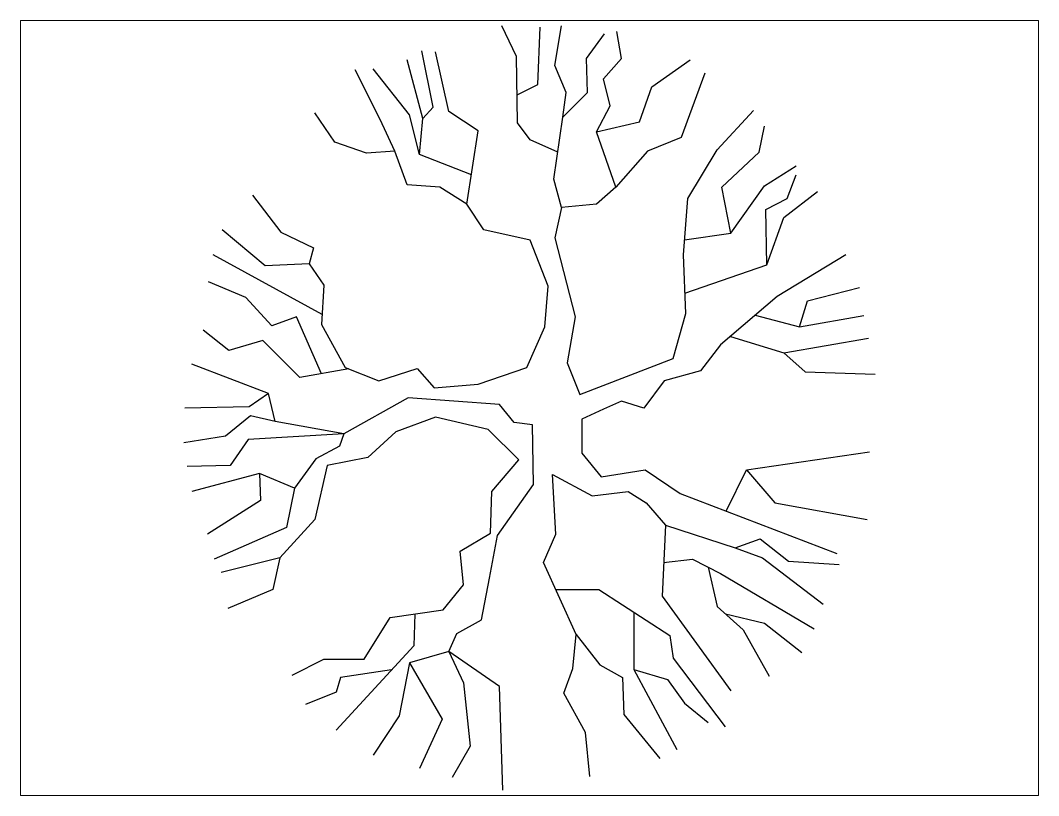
# Paper-space layout 'Layout1' of a CAD drawing. Header units: millimetres. Extents: x 1.05 to 9.45, y 0.8 to 7.2.
# The model-space entities are those that its viewports show. They can reach past a viewport. Long polylines and large blocks are cut down to what shows.
import ezdxf

# ---------------------------------------------------------------- set-up
doc = ezdxf.new("R2010")
doc.units = ezdxf.units.MM
doc.header["$MEASUREMENT"] = 0

# ---------------------------------------------------------------- blocks, each defined once
blk = doc.blocks.new('SYMBOL_Tree_6_2D')
at = {"color": 0, "linetype": 'ByBlock'}
for points in [[(81.4, 1634.7), (-95, 1713.5), (-174.4, 1821.6), (-181.6, 2246.7), (-275.3, 2441.4)], [(-177.4, 2001.6), (-44.7, 2066.6), (-30.3, 2434.2)], [(113.8, 1857.6), (135.6, 2016.1), (63.4, 2189.1), (106.6, 2441.4)], [(106.6, 1281), (56.3, 1461.3), (113.8, 1857.6), (272.5, 2016.1), (265.3, 2232.3), (380.6, 2390.8)], [(452.6, 1410.7), (330, 1763.8), (416.6, 1929.5), (373.4, 2102.6), (488.7, 2232.3), (459.7, 2405.2)], [(-801.3, 1619.7), (-779.7, 1850.4), (-715, 1922.3), (-786.9, 2282.7)], [(-779.7, 1850.4), (-880.7, 2225.1)], [(-498.7, 1302.6), (-426.6, 1771), (-614.1, 1893.5), (-700.4, 2275.5)], [(330, 1763.8), (604.1, 1828.8), (683.2, 2052.2), (928.2, 2225.1)], [(-1867.9, 1360.3), (-1687.9, 1122.5), (-1478.8, 1021.6), (-1507.6, 920.6), (-1413.9, 783.7), (-1428.5, 531.5), (-1277, 257.7), (-1060.7, 171.2), (-815.7, 250.3), (-707.6, 127.8), (-426.6, 149.6), (-116.8, 257.7), (-1.5, 517.1), (20.3, 776.6), (-95, 1071.9), (-390.6, 1136.9), (-498.7, 1302.6), (-671.6, 1410.7), (-880.7, 1425.1), (-960, 1641.3), (-1053.5, 1843.2), (-1212.2, 2160.1)], [(-469.9, 1490.1), (-801.3, 1619.7), (-866.3, 1872), (-1096.9, 2167.3)], [(1021.9, 2138.6), (870.7, 1727.9), (654.4, 1641.3), (452.6, 1410.7), (330, 1302.6), (106.6, 1281), (63.4, 1086.3), (193.1, 581.9), (142.8, 286.5), (221.9, 84.6), (820.1, 315.3), (899.4, 603.5), (885, 978.4), (913.8, 1338.8), (1101.3, 1648.5), (1331.9, 1900.7)], [(-960, 1641.3), (-1140.1, 1626.9), (-1341.9, 1699.1), (-1471.6, 1886.3)], [(1187.6, 1115.3), (1130.1, 1410.7), (1367.9, 1634.1), (1403.9, 1799.8)], [(892.6, 1073), (1187.6, 1115.3), (1403.9, 1417.9), (1605.7, 1547.6)], [(1418.2, 913.5), (1411, 1266.6), (1548.2, 1338.8), (1605.7, 1490)], [(894.4, 733.5), (1418.2, 913.5), (1526.4, 1216.2), (1742.6, 1381.9)], [(-1507.6, 920.6), (-1788.8, 906.3), (-2062.6, 1136.9)], [(-1424.7, 596.1), (-2120.1, 978.4)], [(1922.9, 978.4), (1483.2, 711.6), (1122.9, 401.8), (993.2, 235.9), (762.5, 171.2), (632.8, -1.9), (488.7, 41.5), (373.4, -9.1), (236.3, -73.8), (236.3, -290.1), (359, -441.4), (640, -398.2), (863.5, -549.5), (1865.1, -931.4)], [(-1427.7, 217.3), (-1586.9, 581.9), (-1745.4, 524.3), (-1911.3, 704.4), (-2149.1, 805.3)], [(1627.3, 517.1), (1677.9, 682.8), (2009.2, 769.4)], [(1343.9, 591.9), (1627.3, 517.1), (2038.2, 589.1)], [(-1253.3, 248.3), (-1565.4, 192.8), (-1803.2, 430.6), (-2019.4, 365.6), (-2185.1, 495.6)], [(1185, 455.2), (1526.4, 351.3), (2067, 445)], [(1526.4, 351.3), (1663.3, 228.7), (2110.1, 214.4)], [(-268.1, -2444.9), (-289.7, -1781.8), (-614.1, -1558.6), (-563.5, -1443.3), (-405, -1356.7), (-354.7, -1090.1), (-304.1, -816.1), (-73.4, -491.9), (-80.6, -110), (-196, -95.4), (-289.7, 19.9), (-873.5, 63.1), (-1284.2, -167.6), (-1723.8, -88.2), (-1767, 91.8), (-2257.3, 279.3)], [(-1767, 91.8), (-1889.5, 5.3), (-2300.4, -1.9)], [(-1723.8, -88.2), (-1882.3, -52.2), (-2041, -182), (-2307.6, -225.1)], [(-1615.7, -1709.9), (-1413.9, -1608.9), (-1154.4, -1608.9), (-988.8, -1342.3), (-650, -1291.7), (-520.3, -1133.3), (-541.9, -917), (-347.2, -801.7), (-340, -535.1), (-167.2, -333.2), (-361.9, -138.8), (-700.4, -59.4), (-952.8, -153.2), (-1132.9, -318.8), (-1392.3, -369.4), (-1471.6, -715.4), (-1695.1, -960.4), (-2069.8, -1053.9)], [(-1284.2, -167.6), (-1896.7, -203.5), (-2012, -369.4), (-2286, -376.6)], [(-1284.2, -167.6), (-1313.1, -246.9), (-1464.4, -326), (-1601.3, -513.5), (-1651.7, -765.7), (-2112.9, -967.6)], [(1157.3, -661.5), (1288.5, -398.2), (2074.2, -282.9)], [(-1601.3, -513.5), (-1824.8, -419.8), (-2257.3, -535.1)], [(-1824.8, -419.8), (-1817.6, -592.9), (-2156.3, -808.9)], [(286.9, -2358.4), (258.1, -2077.4), (121.2, -1825.2), (178.8, -1666.7), (200.3, -1450.4), (-8.7, -989.2), (70.6, -808.9), (49.1, -427), (301.3, -563.9), (531.9, -535.1), (647.2, -607.3), (769.7, -751.3), (748.1, -1205.4), (1187.6, -1810.8)], [(1288.5, -398.2), (1468.8, -607.3), (2059.8, -715.4)], [(769.7, -751.3), (1216.6, -895.4), (1375.1, -837.9), (1555.4, -982), (1879.5, -1003.6)], [(1216.6, -895.4), (1389.5, -960.4), (1778.6, -1255.8)], [(-1695.1, -960.4), (-1738.2, -1162), (-2026.6, -1284.6)], [(758.4, -989), (942.6, -967.6), (1122.9, -1061.1), (1721, -1414.3)], [(1042.9, -1019.6), (1101.3, -1270.2), (1267, -1421.4), (1432.8, -1717)], [(69.8, -1162.4), (344.4, -1162), (798.5, -1457.6), (820.1, -1601.7), (1151.6, -2041.4)], [(-831.7, -1318.9), (-837.5, -1522.4), (-1334.7, -2063)], [(568.6, -1308), (567.9, -1673.9), (841.9, -2185.5)], [(1154.3, -1318.5), (1403.9, -1378.3), (1641.7, -1565.8)], [(200.3, -1450.4), (351.6, -1644.9), (495.9, -1724.2), (503.1, -1962.1), (733.8, -2243.1)], [(-614.1, -1558.6), (-866.3, -1630.5), (-931, -1969.3), (-1096.9, -2221.5)], [(-614.1, -1558.6), (-520.3, -1760.2), (-477.2, -2163.9), (-592.5, -2365.6)], [(-979.6, -1676.9), (-1306, -1724.2), (-1334.7, -1818), (-1529.2, -1897.1)], [(-866.3, -1630.5), (-657.2, -1990.8), (-801.3, -2308)], [(567.9, -1673.9), (784.1, -1738.6), (892.2, -1889.9), (1043.5, -2012.4)]]:
    blk.add_lwpolyline(points, dxfattribs=at)

msp = doc.modelspace()

# ---------------------------------------------------------------- block references
msp.add_blockref('SYMBOL_Tree_6_2D', (0, 0))

psp = doc.layouts.get("Layout1")

# ---------------------------------------------------------------- viewports
at = {"layer": '0'}
psp.add_viewport(center=(5.25, 4), size=(8.4, 6.4), view_center_point=(-98.7373, -1.7825), view_height=4957.954347, dxfattribs=at)

doc.saveas('drawing.dxf')
